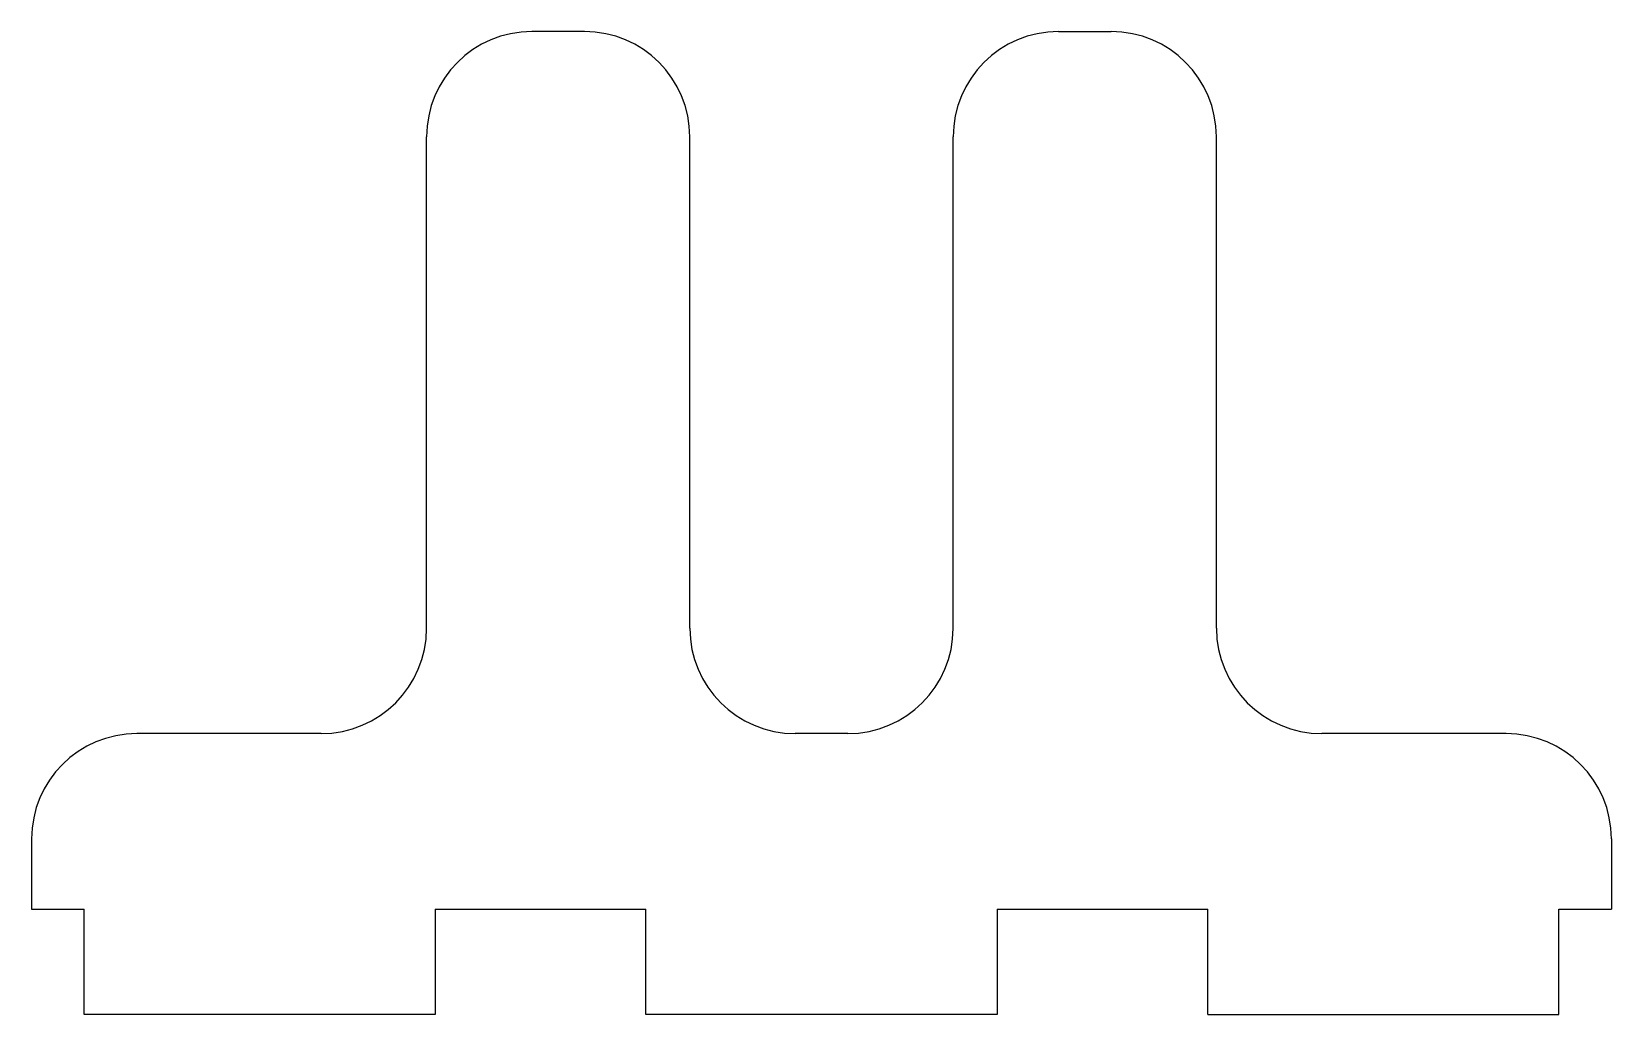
# Model space of a CAD drawing. Extents: x -47.5 to -2.5, y -3 to 25.
import ezdxf

# ---------------------------------------------------------------- set-up
doc = ezdxf.new("R2010")
doc.units = 0
doc.header["$MEASUREMENT"] = 0
doc.layers.add('VISIBLE', color=7, linetype='CONTINUOUS')

msp = doc.modelspace()

# ---------------------------------------------------------------- linework, layer by layer
at = {"layer": 'VISIBLE'}
for p, q in [((-31.75, 25), (-33.25, 25)), ((-18.25, 25), (-16.75, 25)), ((-36.25, 8), (-36.25, 22)), ((-28.75, 8), (-28.75, 22)), ((-21.25, 8), (-21.25, 22)), ((-13.75, 8), (-13.75, 22)), ((-39.25, 5), (-44.5, 5)), ((-24.25, 5), (-25.75, 5)), ((-5.5, 5), (-10.75, 5)), ((-47.5, 2), (-47.5, 0)), ((-2.5, 2), (-2.5, 0)), ((-47.5, 0), (-46, 0)), ((-46, -3), (-46, 0)), ((-36, 0), (-36, -3)), ((-36, 0), (-30, 0)), ((-30, -3), (-30, 0)), ((-20, 0), (-20, -3)), ((-20, 0), (-14, 0)), ((-14, -3), (-14, 0)), ((-4, -3), (-4, 0)), ((-4, 0), (-2.5, 0)), ((-36, -3), (-46, -3)), ((-20, -3), (-30, -3)), ((-14, -3), (-4, -3))]:
    msp.add_line(p, q, dxfattribs=at)
for centre, start, end in [((-33.25, 22), 90, 180), ((-31.75, 22), 0, 90), ((-18.25, 22), 90, 180), ((-16.75, 22), 0, 90), ((-39.25, 8), 270, 0), ((-25.75, 8), 180, 270), ((-24.25, 8), 270, 0), ((-10.75, 8), 180, 270), ((-44.5, 2), 90, 180), ((-5.5, 2), 0, 90)]:
    msp.add_arc(centre, 3, start, end, dxfattribs=at)

doc.saveas('drawing.dxf')
